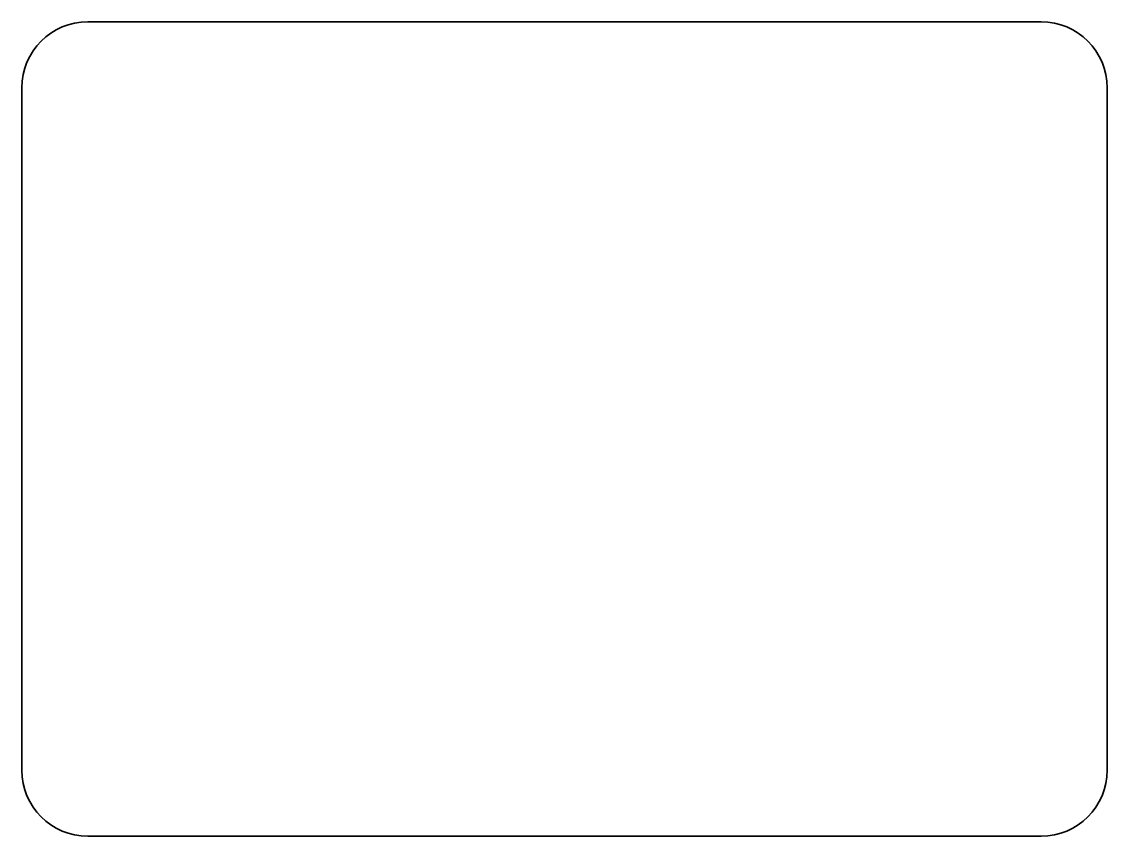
# Model space of a CAD drawing. Header units: millimetres. Extents: x 0 to 20.3, y -15.2 to 0.
import ezdxf

# ---------------------------------------------------------------- set-up
doc = ezdxf.new("R2010")
doc.units = ezdxf.units.MM
doc.header["$MEASUREMENT"] = 0
doc.layers.add('Capa 1', color=7, linetype='Continuous', lineweight=0)

msp = doc.modelspace()

# ---------------------------------------------------------------- linework, layer by layer
at = {"layer": 'Capa 1', "color": 250, "lineweight": 35, "true_color": 0x1d1d1b}
msp.add_open_spline([(19.082, -15.24), (19.082, -15.24), (1.238, -15.24), (1.238, -15.24), (0.554, -15.24), (0, -14.686), (0, -14.002), (0, -14.002), (0, -1.238), (0, -1.238), (0, -0.554), (0.554, 0), (1.238, 0), (1.238, 0), (19.082, 0), (19.082, 0), (19.766, 0), (20.32, -0.554), (20.32, -1.238), (20.32, -1.238), (20.32, -14.002), (20.32, -14.002), (20.32, -14.686), (19.766, -15.24), (19.082, -15.24)], degree=3, knots=[0, 0, 0, 0, 1, 1, 1, 2, 2, 2, 3, 3, 3, 4, 4, 4, 5, 5, 5, 6, 6, 6, 7, 7, 7, 8, 8, 8, 8], dxfattribs=at)

doc.saveas('drawing.dxf')
